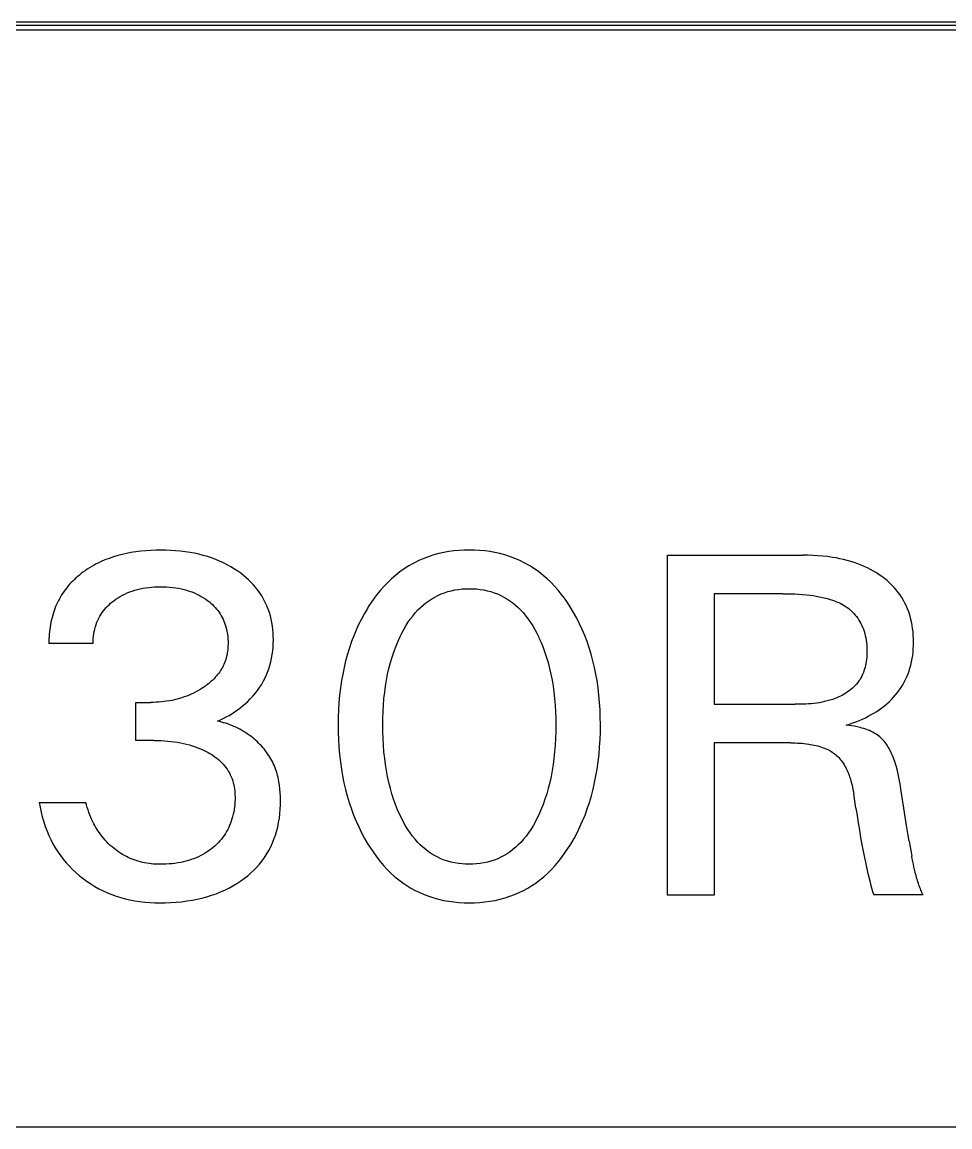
# Model space of a CAD drawing. Extents: x 0 to 420, y 0 to 297.
# Drawn here: x 161.65 to 167.65, y 186.17 to 193.32 of the extents above; entities that cross this region are included whole.
import ezdxf

# ---------------------------------------------------------------- set-up
doc = ezdxf.new("R2010")
doc.units = 0
doc.header["$LTSCALE"] = 23.1
doc.layers.add('10000_FRONT', color=7, linetype='CONTINUOUS')

msp = doc.modelspace()

# ---------------------------------------------------------------- linework, layer by layer
at = {"layer": '10000_FRONT', "color": 7, "linetype": 'CONTINUOUS'}
for p, q in [((143.8476, 193.2727), (176.8476, 193.2727)), ((176.8185, 193.3017), (143.8767, 193.3017)), ((176.7976, 193.3227), (143.8976, 193.3227)), ((162.5138, 189.905), (162.4812, 189.9038)), ((162.5464, 189.9054), (162.5138, 189.905)), ((162.578, 189.905), (162.5464, 189.9054)), ((162.6095, 189.9038), (162.578, 189.905)), ((164.5074, 189.9048), (164.4743, 189.903)), ((164.5406, 189.9054), (164.5074, 189.9048)), ((164.5739, 189.9048), (164.5406, 189.9054)), ((164.6071, 189.9031), (164.5739, 189.9048)), ((162.1833, 189.8417), (162.1584, 189.8308)), ((162.2105, 189.8522), (162.1833, 189.8417)), ((162.2382, 189.8617), (162.2105, 189.8522)), ((162.2662, 189.8701), (162.2382, 189.8617)), ((162.2945, 189.8775), (162.2662, 189.8701)), ((162.323, 189.884), (162.2945, 189.8775)), ((162.3517, 189.8895), (162.323, 189.884)), ((162.3839, 189.8946), (162.3517, 189.8895)), ((162.4163, 189.8986), (162.3839, 189.8946)), ((162.4487, 189.9017), (162.4163, 189.8986)), ((162.4812, 189.9038), (162.4487, 189.9017)), ((162.6409, 189.9018), (162.6095, 189.9038)), ((162.6723, 189.8989), (162.6409, 189.9018)), ((162.7036, 189.895), (162.6723, 189.8989)), ((162.7347, 189.8902), (162.7036, 189.895)), ((162.763, 189.8849), (162.7347, 189.8902)), ((162.791, 189.8787), (162.763, 189.8849)), ((162.8188, 189.8715), (162.791, 189.8787)), ((162.8464, 189.8635), (162.8188, 189.8715)), ((162.8736, 189.8545), (162.8464, 189.8635)), ((162.9005, 189.8444), (162.8736, 189.8545)), ((162.9255, 189.834), (162.9005, 189.8444)), ((162.9502, 189.8227), (162.9255, 189.834)), ((164.2138, 189.8377), (164.1816, 189.8216)), ((164.2467, 189.852), (164.2138, 189.8377)), ((164.2802, 189.8645), (164.2467, 189.852)), ((164.3117, 189.8745), (164.2802, 189.8645)), ((164.3436, 189.883), (164.3117, 189.8745)), ((164.3759, 189.8901), (164.3436, 189.883)), ((164.4085, 189.8957), (164.3759, 189.8901)), ((164.4413, 189.9), (164.4085, 189.8957)), ((164.4743, 189.903), (164.4413, 189.9)), ((164.6402, 189.9001), (164.6071, 189.9031)), ((164.6731, 189.8958), (164.6402, 189.9001)), ((164.7058, 189.8901), (164.6731, 189.8958)), ((164.7381, 189.883), (164.7058, 189.8901)), ((164.7701, 189.8745), (164.7381, 189.883)), ((164.8017, 189.8645), (164.7701, 189.8745)), ((164.8353, 189.852), (164.8017, 189.8645)), ((164.8682, 189.8377), (164.8353, 189.852)), ((164.9003, 189.8217), (164.8682, 189.8377)), ((165.8238, 187.6727), (165.8238, 189.8727)), ((165.8238, 189.8727), (166.7001, 189.8727)), ((166.7318, 189.8723), (166.7001, 189.8727)), ((166.7636, 189.8712), (166.7318, 189.8723)), ((166.7953, 189.8694), (166.7636, 189.8712)), ((166.8269, 189.8667), (166.7953, 189.8694)), ((166.8585, 189.8631), (166.8269, 189.8667)), ((166.89, 189.8586), (166.8585, 189.8631)), ((166.9139, 189.8545), (166.89, 189.8586)), ((166.9377, 189.8498), (166.9139, 189.8545)), ((166.9614, 189.8445), (166.9377, 189.8498)), ((166.9849, 189.8386), (166.9614, 189.8445)), ((167.0082, 189.8319), (166.9849, 189.8386)), ((162.0413, 189.762), (162.0297, 189.7532)), ((162.0551, 189.7719), (162.0413, 189.762)), ((162.0692, 189.7815), (162.0551, 189.7719)), ((162.0835, 189.7906), (162.0692, 189.7815)), ((162.0981, 189.7994), (162.0835, 189.7906)), ((162.1129, 189.8079), (162.0981, 189.7994)), ((162.1278, 189.8159), (162.1129, 189.8079)), ((162.143, 189.8235), (162.1278, 189.8159)), ((162.1584, 189.8308), (162.143, 189.8235)), ((162.9743, 189.8105), (162.9502, 189.8227)), ((162.998, 189.7973), (162.9743, 189.8105)), ((163.0212, 189.7832), (162.998, 189.7973)), ((163.0438, 189.7682), (163.0212, 189.7832)), ((163.0616, 189.7554), (163.0438, 189.7682)), ((164.0907, 189.764), (164.0625, 189.7419)), ((164.12, 189.7848), (164.0907, 189.764)), ((164.1503, 189.804), (164.12, 189.7848)), ((164.1816, 189.8216), (164.1503, 189.804)), ((164.9316, 189.804), (164.9003, 189.8217)), ((164.962, 189.7848), (164.9316, 189.804)), ((164.9913, 189.7641), (164.962, 189.7848)), ((165.0195, 189.7419), (164.9913, 189.7641)), ((167.0313, 189.8246), (167.0082, 189.8319)), ((167.0542, 189.8165), (167.0313, 189.8246)), ((167.0749, 189.8085), (167.0542, 189.8165)), ((167.0954, 189.7998), (167.0749, 189.8085)), ((167.1156, 189.7905), (167.0954, 189.7998)), ((167.1354, 189.7805), (167.1156, 189.7905)), ((167.1549, 189.7698), (167.1354, 189.7805)), ((167.1741, 189.7584), (167.1549, 189.7698)), ((161.9651, 189.6951), (161.9552, 189.6844)), ((161.9752, 189.7054), (161.9651, 189.6951)), ((161.9856, 189.7155), (161.9752, 189.7054)), ((161.9963, 189.7253), (161.9856, 189.7155)), ((162.0072, 189.7349), (161.9963, 189.7253)), ((162.0183, 189.7442), (162.0072, 189.7349)), ((162.0297, 189.7532), (162.0183, 189.7442)), ((163.079, 189.7419), (163.0616, 189.7554)), ((163.0959, 189.7279), (163.079, 189.7419)), ((163.1122, 189.7132), (163.0959, 189.7279)), ((163.128, 189.6979), (163.1122, 189.7132)), ((163.1431, 189.682), (163.128, 189.6979)), ((164.0126, 189.6964), (163.9892, 189.672)), ((164.037, 189.7197), (164.0126, 189.6964)), ((164.0625, 189.7419), (164.037, 189.7197)), ((165.0448, 189.7197), (165.0195, 189.7419)), ((165.0692, 189.6964), (165.0448, 189.7197)), ((165.0924, 189.672), (165.0692, 189.6964)), ((167.1928, 189.7464), (167.1741, 189.7584)), ((167.2101, 189.7343), (167.1928, 189.7464)), ((167.2269, 189.7216), (167.2101, 189.7343)), ((167.2433, 189.7082), (167.2269, 189.7216)), ((167.2591, 189.6942), (167.2433, 189.7082)), ((167.2743, 189.6795), (167.2591, 189.6942)), ((161.9111, 189.6276), (161.9034, 189.6156)), ((161.9191, 189.6393), (161.9111, 189.6276)), ((161.9276, 189.651), (161.9191, 189.6393)), ((161.9365, 189.6624), (161.9276, 189.651)), ((161.9457, 189.6735), (161.9365, 189.6624)), ((161.9552, 189.6844), (161.9457, 189.6735)), ((162.2975, 189.6138), (162.3125, 189.6213)), ((162.3125, 189.6213), (162.3278, 189.6282)), ((162.3278, 189.6282), (162.3441, 189.6348)), ((162.3441, 189.6348), (162.3606, 189.6408)), ((162.3606, 189.6408), (162.3774, 189.6461)), ((162.3774, 189.6461), (162.3943, 189.6508)), ((162.3943, 189.6508), (162.4114, 189.6549)), ((162.4114, 189.6549), (162.4286, 189.6584)), ((162.4286, 189.6584), (162.4476, 189.6616)), ((162.4476, 189.6616), (162.4666, 189.6641)), ((162.4666, 189.6641), (162.4857, 189.666)), ((162.4857, 189.666), (162.5049, 189.6674)), ((162.5049, 189.6674), (162.5241, 189.6681)), ((162.5241, 189.6681), (162.5433, 189.6684)), ((162.5433, 189.6684), (162.5629, 189.6682)), ((162.5629, 189.6682), (162.5825, 189.6674)), ((162.5825, 189.6674), (162.6021, 189.6661)), ((162.6021, 189.6661), (162.6216, 189.6641)), ((162.6216, 189.6641), (162.6411, 189.6616)), ((162.6411, 189.6616), (162.6604, 189.6584)), ((162.6604, 189.6584), (162.6778, 189.6549)), ((162.6778, 189.6549), (162.6951, 189.6508)), ((162.6951, 189.6508), (162.7122, 189.6461)), ((162.7122, 189.6461), (162.7291, 189.6408)), ((162.7291, 189.6408), (162.7458, 189.6348)), ((162.7458, 189.6348), (162.7623, 189.6282)), ((162.7623, 189.6282), (162.7775, 189.6214)), ((162.7775, 189.6214), (162.7925, 189.6139)), ((163.1575, 189.6655), (163.1431, 189.682)), ((163.1711, 189.6483), (163.1575, 189.6655)), ((163.1851, 189.629), (163.1711, 189.6483)), ((163.198, 189.609), (163.1851, 189.629)), ((163.9455, 189.6205), (163.9252, 189.5935)), ((163.9669, 189.6467), (163.9455, 189.6205)), ((163.9892, 189.672), (163.9669, 189.6467)), ((164.3371, 189.6121), (164.3578, 189.6215)), ((164.3578, 189.6215), (164.3796, 189.6298)), ((164.3796, 189.6298), (164.4018, 189.637)), ((164.4018, 189.637), (164.4243, 189.6429)), ((164.4243, 189.6429), (164.4472, 189.6477)), ((164.4472, 189.6477), (164.4704, 189.6514)), ((164.4704, 189.6514), (164.4937, 189.6539)), ((164.4937, 189.6539), (164.5171, 189.6554)), ((164.5171, 189.6554), (164.5406, 189.6559)), ((164.5406, 189.6559), (164.5641, 189.6554)), ((164.5641, 189.6554), (164.5876, 189.6539)), ((164.5876, 189.6539), (164.6109, 189.6514)), ((164.6109, 189.6514), (164.634, 189.6477)), ((164.634, 189.6477), (164.6569, 189.6429)), ((164.6569, 189.6429), (164.6795, 189.637)), ((164.6795, 189.637), (164.7016, 189.6298)), ((164.7016, 189.6298), (164.7234, 189.6215)), ((164.7234, 189.6215), (164.7441, 189.6121)), ((165.1147, 189.6467), (165.0924, 189.672)), ((165.1359, 189.6205), (165.1147, 189.6467)), ((165.1562, 189.5935), (165.1359, 189.6205)), ((166.1247, 189.6232), (166.1247, 188.9075)), ((166.5691, 189.6232), (166.1247, 189.6232)), ((166.5691, 189.6232), (166.5947, 189.623)), ((166.5947, 189.623), (166.6202, 189.6225)), ((166.6202, 189.6225), (166.6458, 189.6216)), ((166.6458, 189.6216), (166.6713, 189.6202)), ((166.6713, 189.6202), (166.6968, 189.6184)), ((166.6968, 189.6184), (166.7223, 189.6161)), ((167.2889, 189.6643), (167.2743, 189.6795)), ((167.3027, 189.6484), (167.2889, 189.6643)), ((167.3158, 189.6319), (167.3027, 189.6484)), ((167.3278, 189.6152), (167.3158, 189.6319)), ((161.8703, 189.5526), (161.8647, 189.5395)), ((161.8762, 189.5656), (161.8703, 189.5526)), ((161.8825, 189.5784), (161.8762, 189.5656)), ((161.8891, 189.591), (161.8825, 189.5784)), ((161.8961, 189.6034), (161.8891, 189.591)), ((161.9034, 189.6156), (161.8961, 189.6034)), ((162.2006, 189.5432), (162.2102, 189.5524)), ((162.2102, 189.5524), (162.2201, 189.5613)), ((162.2201, 189.5613), (162.2303, 189.5698)), ((162.2303, 189.5698), (162.2408, 189.578)), ((162.2408, 189.578), (162.2545, 189.5878)), ((162.2545, 189.5878), (162.2685, 189.5971)), ((162.2685, 189.5971), (162.2828, 189.6057)), ((162.2828, 189.6057), (162.2975, 189.6138)), ((162.7925, 189.6139), (162.8071, 189.6058)), ((162.8071, 189.6058), (162.8214, 189.5971)), ((162.8214, 189.5971), (162.8354, 189.5878)), ((162.8354, 189.5878), (162.8489, 189.578)), ((162.8489, 189.578), (162.8592, 189.5699)), ((162.8592, 189.5699), (162.8692, 189.5614)), ((162.8692, 189.5614), (162.8789, 189.5526)), ((162.8789, 189.5526), (162.8883, 189.5434)), ((163.21, 189.5883), (163.198, 189.609)), ((163.221, 189.5671), (163.21, 189.5883)), ((163.2309, 189.5454), (163.221, 189.5671)), ((163.9058, 189.5658), (163.8873, 189.5374)), ((163.9252, 189.5935), (163.9058, 189.5658)), ((164.2249, 189.5341), (164.242, 189.5494)), ((164.242, 189.5494), (164.2597, 189.5638)), ((164.2597, 189.5638), (164.2781, 189.5774)), ((164.2781, 189.5774), (164.2972, 189.59)), ((164.2972, 189.59), (164.3169, 189.6016)), ((164.3169, 189.6016), (164.3371, 189.6121)), ((164.7441, 189.6121), (164.7644, 189.6016)), ((164.7644, 189.6016), (164.784, 189.59)), ((164.784, 189.59), (164.8031, 189.5774)), ((164.8031, 189.5774), (164.8215, 189.5638)), ((164.8215, 189.5638), (164.8393, 189.5494)), ((164.8393, 189.5494), (164.8563, 189.5341)), ((165.1755, 189.5658), (165.1562, 189.5935)), ((165.1939, 189.5374), (165.1755, 189.5658)), ((166.7223, 189.6161), (166.7432, 189.6138)), ((166.7432, 189.6138), (166.7642, 189.611)), ((166.7642, 189.611), (166.785, 189.6078)), ((166.785, 189.6078), (166.8058, 189.604)), ((166.8058, 189.604), (166.8265, 189.5997)), ((166.8265, 189.5997), (166.847, 189.5948)), ((166.847, 189.5948), (166.8612, 189.591)), ((166.8612, 189.591), (166.8753, 189.5868)), ((166.8753, 189.5868), (166.8892, 189.5822)), ((166.8892, 189.5822), (166.903, 189.5772)), ((166.903, 189.5772), (166.9167, 189.5717)), ((166.9167, 189.5717), (166.9301, 189.5658)), ((166.9301, 189.5658), (166.9433, 189.5593)), ((166.9433, 189.5593), (166.9551, 189.5529)), ((166.9551, 189.5529), (166.9666, 189.546)), ((167.339, 189.598), (167.3278, 189.6152)), ((167.3494, 189.5802), (167.339, 189.598)), ((167.359, 189.5621), (167.3494, 189.5802)), ((167.3679, 189.5435), (167.359, 189.5621)), ((161.8458, 189.4855), (161.8416, 189.4704)), ((161.85, 189.4992), (161.8458, 189.4855)), ((161.8546, 189.5127), (161.85, 189.4992)), ((161.8595, 189.5262), (161.8546, 189.5127)), ((161.8647, 189.5395), (161.8595, 189.5262)), ((162.1435, 189.465), (162.1505, 189.478)), ((162.1505, 189.478), (162.1581, 189.4906)), ((162.1581, 189.4906), (162.1663, 189.5028)), ((162.1663, 189.5028), (162.1742, 189.5134)), ((162.1742, 189.5134), (162.1826, 189.5237)), ((162.1826, 189.5237), (162.1914, 189.5336)), ((162.1914, 189.5336), (162.2006, 189.5432)), ((162.8883, 189.5434), (162.8973, 189.5338)), ((162.8973, 189.5338), (162.9058, 189.524)), ((162.9058, 189.524), (162.914, 189.5137)), ((162.914, 189.5137), (162.9217, 189.5031)), ((162.9217, 189.5031), (162.9288, 189.4923)), ((162.9288, 189.4923), (162.9354, 189.4812)), ((162.9354, 189.4812), (162.9416, 189.4698)), ((163.2398, 189.5232), (163.2309, 189.5454)), ((163.2475, 189.5007), (163.2398, 189.5232)), ((163.2538, 189.4794), (163.2475, 189.5007)), ((163.2591, 189.4579), (163.2538, 189.4794)), ((163.8616, 189.4943), (163.8426, 189.4595)), ((163.8818, 189.5285), (163.8616, 189.4943)), ((163.8873, 189.5374), (163.8818, 189.5285)), ((164.1588, 189.4581), (164.1744, 189.4788)), ((164.1744, 189.4788), (164.1911, 189.4989)), ((164.1911, 189.4989), (164.2087, 189.518)), ((164.2087, 189.518), (164.2249, 189.5341)), ((164.8563, 189.5341), (164.8725, 189.518)), ((164.8725, 189.518), (164.8902, 189.4989)), ((164.8902, 189.4989), (164.9068, 189.4788)), ((164.9068, 189.4788), (164.9225, 189.4581)), ((165.2153, 189.5019), (165.1939, 189.5374)), ((165.2353, 189.4656), (165.2153, 189.5019)), ((166.9666, 189.546), (166.9779, 189.5387)), ((166.9779, 189.5387), (166.9888, 189.5309)), ((166.9888, 189.5309), (166.9994, 189.5226)), ((166.9994, 189.5226), (167.0097, 189.5139)), ((167.0097, 189.5139), (167.0195, 189.5048)), ((167.0195, 189.5048), (167.0288, 189.4952)), ((167.0288, 189.4952), (167.0377, 189.4851)), ((167.0377, 189.4851), (167.046, 189.4748)), ((167.3759, 189.5246), (167.3679, 189.5435)), ((167.3831, 189.5053), (167.3759, 189.5246)), ((167.3896, 189.4858), (167.3831, 189.5053)), ((167.3957, 189.4642), (167.3896, 189.4858)), ((161.8287, 189.409), (161.8265, 189.3935)), ((161.8314, 189.4245), (161.8287, 189.409)), ((161.8344, 189.4398), (161.8314, 189.4245)), ((161.8378, 189.4552), (161.8344, 189.4398)), ((161.8416, 189.4704), (161.8378, 189.4552)), ((162.1174, 189.3949), (162.1216, 189.4103)), ((162.1216, 189.4103), (162.1262, 189.4243)), ((162.1262, 189.4243), (162.1314, 189.4382)), ((162.1314, 189.4382), (162.1372, 189.4518)), ((162.1372, 189.4518), (162.1435, 189.465)), ((162.9416, 189.4698), (162.9473, 189.4582)), ((162.9473, 189.4582), (162.9525, 189.4463)), ((162.9525, 189.4463), (162.9572, 189.4342)), ((162.9572, 189.4342), (162.9615, 189.422)), ((162.9615, 189.422), (162.9653, 189.4096)), ((162.9653, 189.4096), (162.9695, 189.3939)), ((163.2635, 189.4361), (163.2591, 189.4579)), ((163.267, 189.4142), (163.2635, 189.4361)), ((163.2697, 189.3921), (163.267, 189.4142)), ((163.8249, 189.424), (163.8084, 189.3879)), ((163.8426, 189.4595), (163.8249, 189.424)), ((164.117, 189.392), (164.1301, 189.4146)), ((164.1301, 189.4146), (164.144, 189.4366)), ((164.144, 189.4366), (164.1588, 189.4581)), ((164.9225, 189.4581), (164.9372, 189.4366)), ((164.9372, 189.4366), (164.9511, 189.4146)), ((164.9511, 189.4146), (164.9642, 189.392)), ((165.254, 189.4287), (165.2353, 189.4656)), ((165.2714, 189.3911), (165.254, 189.4287)), ((167.046, 189.4748), (167.0538, 189.4641)), ((167.0538, 189.4641), (167.061, 189.4531)), ((167.061, 189.4531), (167.0678, 189.4417)), ((167.0678, 189.4417), (167.0741, 189.43)), ((167.0741, 189.43), (167.0799, 189.4181)), ((167.0799, 189.4181), (167.0852, 189.406)), ((167.0852, 189.406), (167.09, 189.3936)), ((167.4009, 189.4423), (167.3957, 189.4642)), ((167.4051, 189.4203), (167.4009, 189.4423)), ((167.4085, 189.3981), (167.4051, 189.4203)), ((161.8222, 189.3469), (161.8216, 189.3314)), ((161.8233, 189.3624), (161.8222, 189.3469)), ((161.8247, 189.378), (161.8233, 189.3624)), ((161.8265, 189.3935), (161.8247, 189.378)), ((162.1068, 189.3162), (162.1075, 189.3321)), ((162.1075, 189.3321), (162.1089, 189.3479)), ((162.1089, 189.3479), (162.111, 189.3637)), ((162.111, 189.3637), (162.1139, 189.3793)), ((162.1139, 189.3793), (162.1174, 189.3949)), ((162.9695, 189.3939), (162.9729, 189.3781)), ((162.9729, 189.3781), (162.9756, 189.3621)), ((162.9756, 189.3621), (162.9777, 189.346)), ((162.9777, 189.346), (162.979, 189.3298)), ((163.2715, 189.3699), (163.2697, 189.3921)), ((163.2726, 189.3477), (163.2715, 189.3699)), ((163.273, 189.3254), (163.2726, 189.3477)), ((163.7931, 189.3514), (163.779, 189.3143)), ((163.8084, 189.3879), (163.7931, 189.3514)), ((164.0782, 189.3129), (164.0931, 189.3457)), ((164.0931, 189.3457), (164.1047, 189.369)), ((164.1047, 189.369), (164.117, 189.392)), ((164.9642, 189.392), (164.9765, 189.369)), ((164.9765, 189.369), (164.9881, 189.3457)), ((164.9881, 189.3457), (164.9914, 189.3387)), ((164.9914, 189.3387), (165.0054, 189.3072)), ((165.2874, 189.353), (165.2714, 189.3911)), ((165.3022, 189.3143), (165.2874, 189.353)), ((167.09, 189.3936), (167.0944, 189.3812)), ((167.0944, 189.3812), (167.0987, 189.3668)), ((167.0987, 189.3668), (167.1025, 189.3523)), ((167.1025, 189.3523), (167.1056, 189.3377)), ((167.1056, 189.3377), (167.1082, 189.3229)), ((167.4111, 189.3757), (167.4085, 189.3981)), ((167.4129, 189.3533), (167.4111, 189.3757)), ((167.4139, 189.3308), (167.4129, 189.3533)), ((161.8216, 189.3314), (161.8213, 189.3159)), ((161.8213, 189.3159), (161.8214, 189.3004)), ((162.1067, 189.3004), (161.8214, 189.3004)), ((162.1067, 189.3004), (162.1068, 189.3162)), ((162.9781, 189.2635), (162.9768, 189.2523)), ((162.979, 189.2747), (162.9781, 189.2635)), ((162.979, 189.3298), (162.9798, 189.3136)), ((162.9796, 189.286), (162.979, 189.2747)), ((162.9799, 189.2973), (162.9796, 189.286)), ((162.9798, 189.3136), (162.9799, 189.2973)), ((163.2691, 189.2533), (163.2713, 189.2772)), ((163.2713, 189.2772), (163.2726, 189.3013)), ((163.2726, 189.3013), (163.273, 189.3254)), ((163.7649, 189.273), (163.7521, 189.2312)), ((163.779, 189.3143), (163.7649, 189.273)), ((164.0522, 189.246), (164.0646, 189.2796)), ((164.0646, 189.2796), (164.0782, 189.3129)), ((165.0054, 189.3072), (165.0183, 189.2753)), ((165.0183, 189.2753), (165.0301, 189.243)), ((165.3164, 189.273), (165.3022, 189.3143)), ((165.3292, 189.2312), (165.3164, 189.273)), ((167.1082, 189.3229), (167.1103, 189.308)), ((167.1103, 189.308), (167.1118, 189.293)), ((167.1118, 189.293), (167.1128, 189.2779)), ((167.1128, 189.2779), (167.1132, 189.2627)), ((167.1132, 189.2627), (167.1133, 189.2474)), ((167.4112, 189.2449), (167.4128, 189.266)), ((167.4128, 189.266), (167.4138, 189.2871)), ((167.4138, 189.2871), (167.4142, 189.3082)), ((167.4142, 189.3082), (167.4139, 189.3308)), ((162.9649, 189.1973), (162.9613, 189.1866)), ((162.9681, 189.2081), (162.9649, 189.1973)), ((162.9708, 189.219), (162.9681, 189.2081)), ((162.9732, 189.23), (162.9708, 189.219)), ((162.9752, 189.2411), (162.9732, 189.23)), ((162.9768, 189.2523), (162.9752, 189.2411)), ((163.2568, 189.1823), (163.2619, 189.2058)), ((163.2619, 189.2058), (163.266, 189.2294)), ((163.266, 189.2294), (163.2691, 189.2533)), ((163.7406, 189.189), (163.7305, 189.1465)), ((163.7521, 189.2312), (163.7406, 189.189)), ((164.0308, 189.1774), (164.0409, 189.2119)), ((164.0409, 189.2119), (164.0522, 189.246)), ((165.0301, 189.243), (165.0408, 189.2104)), ((165.0408, 189.2104), (165.0505, 189.1774)), ((165.3406, 189.1891), (165.3292, 189.2312)), ((165.3508, 189.1465), (165.3406, 189.1891)), ((167.11, 189.1973), (167.1083, 189.1849)), ((167.1113, 189.2099), (167.11, 189.1973)), ((167.1123, 189.2224), (167.1113, 189.2099)), ((167.1129, 189.2349), (167.1123, 189.2224)), ((167.1133, 189.2474), (167.1129, 189.2349)), ((167.4018, 189.1823), (167.4057, 189.203)), ((167.4057, 189.203), (167.4088, 189.2239)), ((167.4088, 189.2239), (167.4112, 189.2449)), ((162.9259, 189.1179), (162.9195, 189.1089)), ((162.932, 189.1272), (162.9259, 189.1179)), ((162.9378, 189.1366), (162.932, 189.1272)), ((162.9433, 189.1463), (162.9378, 189.1366)), ((162.9484, 189.1561), (162.9433, 189.1463)), ((162.9531, 189.1661), (162.9484, 189.1561)), ((162.9574, 189.1763), (162.9531, 189.1661)), ((162.9613, 189.1866), (162.9574, 189.1763)), ((163.2361, 189.1161), (163.2439, 189.1374)), ((163.2439, 189.1374), (163.2507, 189.1591)), ((163.2507, 189.1591), (163.2568, 189.1823)), ((163.7305, 189.1465), (163.7217, 189.1037)), ((164.0124, 189.1019), (164.021, 189.1398)), ((164.021, 189.1398), (164.0308, 189.1774)), ((165.0505, 189.1774), (165.0603, 189.1398)), ((165.0603, 189.1398), (165.0688, 189.1019)), ((165.3596, 189.1037), (165.3508, 189.1465)), ((167.0939, 189.1243), (167.0897, 189.1126)), ((167.0976, 189.1361), (167.0939, 189.1243)), ((167.1009, 189.1481), (167.0976, 189.1361)), ((167.1037, 189.1602), (167.1009, 189.1481)), ((167.1062, 189.1725), (167.1037, 189.1602)), ((167.1083, 189.1849), (167.1062, 189.1725)), ((167.3788, 189.1043), (167.3855, 189.1227)), ((167.3855, 189.1227), (167.3915, 189.1414)), ((167.3915, 189.1414), (167.397, 189.1618)), ((167.397, 189.1618), (167.4018, 189.1823)), ((162.8624, 189.0484), (162.8529, 189.0406)), ((162.8716, 189.0564), (162.8624, 189.0484)), ((162.8805, 189.0648), (162.8716, 189.0564)), ((162.8892, 189.0734), (162.8805, 189.0648)), ((162.8976, 189.0823), (162.8892, 189.0734)), ((162.9057, 189.0915), (162.8976, 189.0823)), ((162.9127, 189.1001), (162.9057, 189.0915)), ((162.9195, 189.1089), (162.9127, 189.1001)), ((163.1959, 189.0347), (163.2073, 189.0544)), ((163.2073, 189.0544), (163.2178, 189.0745)), ((163.2178, 189.0745), (163.2274, 189.0951)), ((163.2274, 189.0951), (163.2361, 189.1161)), ((163.7141, 189.0607), (163.7072, 189.0136)), ((163.7217, 189.1037), (163.7141, 189.0607)), ((163.9986, 189.0253), (164.005, 189.0637)), ((164.005, 189.0637), (164.0124, 189.1019)), ((165.0688, 189.1019), (165.0763, 189.0637)), ((165.0763, 189.0637), (165.0826, 189.0253)), ((165.3672, 189.0607), (165.3596, 189.1037)), ((165.374, 189.0136), (165.3672, 189.0607)), ((167.0541, 189.0483), (167.0461, 189.0385)), ((167.0616, 189.0586), (167.0541, 189.0483)), ((167.0683, 189.0688), (167.0616, 189.0586)), ((167.0744, 189.0793), (167.0683, 189.0688)), ((167.08, 189.0901), (167.0744, 189.0793)), ((167.0851, 189.1013), (167.08, 189.0901)), ((167.0897, 189.1126), (167.0851, 189.1013)), ((167.3447, 189.0335), (167.3543, 189.0507)), ((167.3543, 189.0507), (167.3632, 189.0682)), ((167.3632, 189.0682), (167.3714, 189.0861)), ((167.3714, 189.0861), (167.3788, 189.1043)), ((162.7568, 188.9803), (162.7422, 188.9734)), ((162.7712, 188.9876), (162.7568, 188.9803)), ((162.7854, 188.9953), (162.7712, 188.9876)), ((162.7993, 189.0034), (162.7854, 188.9953)), ((162.813, 189.012), (162.7993, 189.0034)), ((162.8233, 189.0188), (162.813, 189.012)), ((162.8333, 189.0258), (162.8233, 189.0188)), ((162.8432, 189.033), (162.8333, 189.0258)), ((162.8529, 189.0406), (162.8432, 189.033)), ((163.1401, 188.9599), (163.1554, 188.9779)), ((163.1554, 188.9779), (163.17, 188.9964)), ((163.17, 188.9964), (163.1836, 189.0156)), ((163.1836, 189.0156), (163.1959, 189.0347)), ((163.7072, 189.0136), (163.7018, 188.9664)), ((163.9887, 188.9442), (163.9933, 188.9867)), ((163.9933, 188.9867), (163.9986, 189.0253)), ((165.0826, 189.0253), (165.0879, 188.9867)), ((165.0879, 188.9867), (165.0925, 188.9442)), ((165.3795, 188.9664), (165.374, 189.0136)), ((166.9772, 188.9802), (166.966, 188.9735)), ((166.9882, 188.9874), (166.9772, 188.9802)), ((166.9988, 188.9949), (166.9882, 188.9874)), ((167.0091, 189.0029), (166.9988, 188.9949)), ((167.019, 189.0112), (167.0091, 189.0029)), ((167.0285, 189.0199), (167.019, 189.0112)), ((167.0375, 189.029), (167.0285, 189.0199)), ((167.0461, 189.0385), (167.0375, 189.029)), ((167.2986, 188.9686), (167.3113, 188.9843)), ((167.3113, 188.9843), (167.3234, 189.0006)), ((167.3234, 189.0006), (167.3344, 189.0168)), ((167.3344, 189.0168), (167.3447, 189.0335)), ((162.3827, 188.6737), (162.3827, 188.92)), ((162.3827, 188.92), (162.4809, 188.92)), ((162.4983, 188.9202), (162.4809, 188.92)), ((162.5156, 188.9208), (162.4983, 188.9202)), ((162.5329, 188.9218), (162.5156, 188.9208)), ((162.5502, 188.9232), (162.5329, 188.9218)), ((162.5674, 188.9251), (162.5502, 188.9232)), ((162.5846, 188.9274), (162.5674, 188.9251)), ((162.6017, 188.9302), (162.5846, 188.9274)), ((162.6178, 188.9333), (162.6017, 188.9302)), ((162.6339, 188.9368), (162.6178, 188.9333)), ((162.6499, 188.9408), (162.6339, 188.9368)), ((162.6657, 188.9451), (162.6499, 188.9408)), ((162.6814, 188.9499), (162.6657, 188.9451)), ((162.697, 188.9552), (162.6814, 188.9499)), ((162.7124, 188.9609), (162.697, 188.9552)), ((162.7274, 188.9669), (162.7124, 188.9609)), ((162.7422, 188.9734), (162.7274, 188.9669)), ((163.0719, 188.8951), (163.0899, 188.9102)), ((163.0899, 188.9102), (163.1073, 188.9261)), ((163.1073, 188.9261), (163.124, 188.9427)), ((163.124, 188.9427), (163.1401, 188.9599)), ((163.6976, 188.9191), (163.6947, 188.8716)), ((163.7018, 188.9664), (163.6976, 188.9191)), ((163.9852, 188.9016), (163.9887, 188.9442)), ((165.0925, 188.9442), (165.096, 188.9016)), ((165.3836, 188.9191), (165.3795, 188.9664)), ((165.3865, 188.8716), (165.3836, 188.9191)), ((166.1247, 188.9075), (166.6486, 188.9075)), ((166.666, 188.9076), (166.6486, 188.9075)), ((166.6835, 188.9079), (166.666, 188.9076)), ((166.7009, 188.9084), (166.6835, 188.9079)), ((166.7184, 188.9092), (166.7009, 188.9084)), ((166.7358, 188.9102), (166.7184, 188.9092)), ((166.7532, 188.9116), (166.7358, 188.9102)), ((166.7706, 188.9134), (166.7532, 188.9116)), ((166.7879, 188.9156), (166.7706, 188.9134)), ((166.8052, 188.9182), (166.7879, 188.9156)), ((166.8223, 188.9213), (166.8052, 188.9182)), ((166.8394, 188.925), (166.8223, 188.9213)), ((166.8565, 188.9291), (166.8394, 188.925)), ((166.8733, 188.9339), (166.8565, 188.9291)), ((166.8901, 188.9393), (166.8733, 188.9339)), ((166.9068, 188.9453), (166.8901, 188.9393)), ((166.9189, 188.9502), (166.9068, 188.9453)), ((166.9309, 188.9554), (166.9189, 188.9502)), ((166.9428, 188.9611), (166.9309, 188.9554)), ((166.9545, 188.9671), (166.9428, 188.9611)), ((166.966, 188.9735), (166.9545, 188.9671)), ((167.2259, 188.8981), (167.2415, 188.9111)), ((167.2415, 188.9111), (167.2566, 188.9246)), ((167.2566, 188.9246), (167.2711, 188.9387)), ((167.2711, 188.9387), (167.2852, 188.9534)), ((167.2852, 188.9534), (167.2986, 188.9686)), ((162.9679, 188.8258), (162.9861, 188.836)), ((162.9861, 188.836), (163.0039, 188.8467)), ((163.0039, 188.8467), (163.0215, 188.858)), ((163.0215, 188.858), (163.0386, 188.8698)), ((163.0386, 188.8698), (163.0555, 188.8822)), ((163.0555, 188.8822), (163.0719, 188.8951)), ((163.6947, 188.8716), (163.693, 188.8241)), ((163.9813, 188.8162), (163.9828, 188.8589)), ((163.9828, 188.8589), (163.9852, 188.9016)), ((165.096, 188.9016), (165.0985, 188.8589)), ((165.0985, 188.8589), (165.0999, 188.8162)), ((165.3882, 188.8241), (165.3865, 188.8716)), ((167.1218, 188.8305), (167.1406, 188.8407)), ((167.1406, 188.8407), (167.1585, 188.8511)), ((167.1585, 188.8511), (167.176, 188.862)), ((167.176, 188.862), (167.1932, 188.8736)), ((167.1932, 188.8736), (167.2099, 188.8857)), ((167.2099, 188.8857), (167.2259, 188.8981)), ((162.9113, 188.7984), (162.9304, 188.8069)), ((162.9247, 188.7955), (162.9113, 188.7984)), ((162.9381, 188.7923), (162.9247, 188.7955)), ((162.9304, 188.8069), (162.9493, 188.8161)), ((162.9515, 188.7887), (162.9381, 188.7923)), ((162.9493, 188.8161), (162.9679, 188.8258)), ((162.9648, 188.7846), (162.9515, 188.7887)), ((162.9781, 188.7803), (162.9648, 188.7846)), ((162.9912, 188.7755), (162.9781, 188.7803)), ((163.0043, 188.7704), (162.9912, 188.7755)), ((163.0172, 188.7649), (163.0043, 188.7704)), ((163.0301, 188.759), (163.0172, 188.7649)), ((163.693, 188.8241), (163.6924, 188.7766)), ((163.6924, 188.7766), (163.6929, 188.7282)), ((163.9809, 188.7734), (163.9813, 188.8162)), ((163.9813, 188.7301), (163.9809, 188.7734)), ((165.0999, 188.8162), (165.1004, 188.7734)), ((165.1004, 188.7734), (165.0999, 188.7301)), ((165.3888, 188.7766), (165.3882, 188.8241)), ((165.3883, 188.7283), (165.3888, 188.7766)), ((166.9792, 188.7734), (167.0006, 188.78)), ((166.9971, 188.771), (166.9792, 188.7734)), ((167.015, 188.7683), (166.9971, 188.771)), ((167.0006, 188.78), (167.0218, 188.7872)), ((167.0329, 188.7651), (167.015, 188.7683)), ((167.0218, 188.7872), (167.0429, 188.7949)), ((167.0507, 188.7615), (167.0329, 188.7651)), ((167.0429, 188.7949), (167.0637, 188.8032)), ((167.0684, 188.7573), (167.0507, 188.7615)), ((167.0637, 188.8032), (167.0834, 188.8118)), ((167.0834, 188.8118), (167.1027, 188.8208)), ((167.1027, 188.8208), (167.1218, 188.8305)), ((163.0428, 188.7529), (163.0301, 188.759)), ((163.0553, 188.7463), (163.0428, 188.7529)), ((163.0677, 188.7395), (163.0553, 188.7463)), ((163.08, 188.7323), (163.0677, 188.7395)), ((163.092, 188.7248), (163.08, 188.7323)), ((163.1039, 188.717), (163.092, 188.7248)), ((163.1156, 188.7088), (163.1039, 188.717)), ((163.127, 188.7004), (163.1156, 188.7088)), ((163.1382, 188.6917), (163.127, 188.7004)), ((163.1483, 188.6834), (163.1382, 188.6917)), ((163.6929, 188.7282), (163.6946, 188.6799)), ((163.9827, 188.6867), (163.9813, 188.7301)), ((165.0999, 188.7301), (165.0985, 188.6867)), ((165.3866, 188.6801), (165.3883, 188.7283)), ((167.0807, 188.754), (167.0684, 188.7573)), ((167.093, 188.7504), (167.0807, 188.754)), ((167.1051, 188.7464), (167.093, 188.7504)), ((167.1171, 188.742), (167.1051, 188.7464)), ((167.129, 188.7371), (167.1171, 188.742)), ((167.1406, 188.7319), (167.129, 188.7371)), ((167.1504, 188.727), (167.1406, 188.7319)), ((167.16, 188.7218), (167.1504, 188.727)), ((167.1694, 188.7162), (167.16, 188.7218)), ((167.1786, 188.7102), (167.1694, 188.7162)), ((167.1874, 188.7039), (167.1786, 188.7102)), ((167.1959, 188.697), (167.1874, 188.7039)), ((167.2039, 188.6899), (167.1959, 188.697)), ((167.2116, 188.6824), (167.2039, 188.6899)), ((162.5028, 188.6737), (162.3827, 188.6737)), ((162.5028, 188.6737), (162.5245, 188.6734)), ((162.5245, 188.6734), (162.5462, 188.6728)), ((162.5462, 188.6728), (162.568, 188.6716)), ((162.568, 188.6716), (162.5897, 188.6699)), ((162.5897, 188.6699), (162.6113, 188.6678)), ((162.6113, 188.6678), (162.6329, 188.665)), ((162.6329, 188.665), (162.6525, 188.662)), ((162.6525, 188.662), (162.672, 188.6585)), ((162.672, 188.6585), (162.6914, 188.6544)), ((162.6914, 188.6544), (162.7107, 188.6498)), ((162.7107, 188.6498), (162.7298, 188.6447)), ((162.7298, 188.6447), (162.7488, 188.639)), ((162.7488, 188.639), (162.7663, 188.6332)), ((162.7663, 188.6332), (162.7836, 188.6268)), ((162.7836, 188.6268), (162.8007, 188.6199)), ((162.8007, 188.6199), (162.8175, 188.6124)), ((163.1582, 188.6748), (163.1483, 188.6834)), ((163.1679, 188.6661), (163.1582, 188.6748)), ((163.1774, 188.6571), (163.1679, 188.6661)), ((163.1866, 188.6478), (163.1774, 188.6571)), ((163.1955, 188.6384), (163.1866, 188.6478)), ((163.2042, 188.6287), (163.1955, 188.6384)), ((163.2126, 188.6188), (163.2042, 188.6287)), ((163.2207, 188.6088), (163.2126, 188.6188)), ((163.6946, 188.6799), (163.6974, 188.6316)), ((163.6974, 188.6316), (163.7015, 188.5835)), ((163.9851, 188.6434), (163.9827, 188.6867)), ((163.9886, 188.6002), (163.9851, 188.6434)), ((165.0961, 188.6434), (165.0927, 188.6002)), ((165.0985, 188.6867), (165.0961, 188.6434)), ((165.3797, 188.5839), (165.3838, 188.632)), ((165.3838, 188.632), (165.3866, 188.6801)), ((166.1247, 188.6581), (166.1247, 187.6727)), ((166.6206, 188.6581), (166.1247, 188.6581)), ((166.6206, 188.6581), (166.6351, 188.658)), ((166.6351, 188.658), (166.6496, 188.6577)), ((166.6496, 188.6577), (166.6641, 188.6571)), ((166.6641, 188.6571), (166.6786, 188.6563)), ((166.6786, 188.6563), (166.6931, 188.6552)), ((166.6931, 188.6552), (166.7076, 188.6539)), ((166.7076, 188.6539), (166.7221, 188.6522)), ((166.7221, 188.6522), (166.7365, 188.6503)), ((166.7365, 188.6503), (166.7484, 188.6484)), ((166.7484, 188.6484), (166.7604, 188.6462)), ((166.7604, 188.6462), (166.7723, 188.6438)), ((166.7723, 188.6438), (166.7841, 188.6411)), ((166.7841, 188.6411), (166.7958, 188.638)), ((166.7958, 188.638), (166.8075, 188.6347)), ((166.8075, 188.6347), (166.8191, 188.631)), ((166.8191, 188.631), (166.8305, 188.6269)), ((166.8305, 188.6269), (166.8391, 188.6236)), ((166.8391, 188.6236), (166.8475, 188.62)), ((166.8475, 188.62), (166.8559, 188.6162)), ((167.2189, 188.6745), (167.2116, 188.6824)), ((167.2259, 188.6662), (167.2189, 188.6745)), ((167.2326, 188.6577), (167.2259, 188.6662)), ((167.2389, 188.6489), (167.2326, 188.6577)), ((167.245, 188.6399), (167.2389, 188.6489)), ((167.2507, 188.6307), (167.245, 188.6399)), ((167.2562, 188.6213), (167.2507, 188.6307)), ((167.2635, 188.6079), (167.2562, 188.6213)), ((162.8175, 188.6124), (162.8341, 188.6044)), ((162.8341, 188.6044), (162.8505, 188.5957)), ((162.8505, 188.5957), (162.8623, 188.5889)), ((162.8623, 188.5889), (162.874, 188.5817)), ((162.874, 188.5817), (162.8854, 188.5742)), ((162.8854, 188.5742), (162.8966, 188.5663)), ((162.8966, 188.5663), (162.9075, 188.558)), ((162.9075, 188.558), (162.918, 188.5494)), ((162.918, 188.5494), (162.9282, 188.5403)), ((163.2285, 188.5985), (163.2207, 188.6088)), ((163.2361, 188.588), (163.2285, 188.5985)), ((163.2433, 188.5773), (163.2361, 188.588)), ((163.2502, 188.5664), (163.2433, 188.5773)), ((163.2568, 188.5554), (163.2502, 188.5664)), ((163.263, 188.5442), (163.2568, 188.5554)), ((163.7015, 188.5835), (163.707, 188.5355)), ((163.9932, 188.5571), (163.9886, 188.6002)), ((163.9984, 188.5179), (163.9932, 188.5571)), ((165.0881, 188.5571), (165.0828, 188.5179)), ((165.0927, 188.6002), (165.0881, 188.5571)), ((165.3743, 188.536), (165.3797, 188.5839)), ((166.8559, 188.6162), (166.8641, 188.6122)), ((166.8641, 188.6122), (166.8722, 188.6079)), ((166.8722, 188.6079), (166.8801, 188.6033)), ((166.8801, 188.6033), (166.8879, 188.5985)), ((166.8879, 188.5985), (166.8954, 188.5933)), ((166.8954, 188.5933), (166.9028, 188.5879)), ((166.9028, 188.5879), (166.9101, 188.582)), ((166.9101, 188.582), (166.9171, 188.5758)), ((166.9171, 188.5758), (166.9239, 188.5694)), ((166.9239, 188.5694), (166.9305, 188.5626)), ((166.9305, 188.5626), (166.9368, 188.5557)), ((166.9368, 188.5557), (166.9429, 188.5485)), ((166.9429, 188.5485), (166.9487, 188.5411)), ((167.2702, 188.5942), (167.2635, 188.6079)), ((167.2765, 188.5803), (167.2702, 188.5942)), ((167.2824, 188.5662), (167.2765, 188.5803)), ((167.2878, 188.552), (167.2824, 188.5662)), ((167.2929, 188.5376), (167.2878, 188.552)), ((162.9282, 188.5403), (162.9381, 188.5308)), ((162.9381, 188.5308), (162.9475, 188.5209)), ((162.9475, 188.5209), (162.9567, 188.5102)), ((162.9567, 188.5102), (162.9654, 188.4991)), ((162.9654, 188.4991), (162.9736, 188.4877)), ((162.9736, 188.4877), (162.9812, 188.4758)), ((162.9812, 188.4758), (162.9883, 188.4636)), ((163.2689, 188.5328), (163.263, 188.5442)), ((163.2744, 188.5212), (163.2689, 188.5328)), ((163.2797, 188.5091), (163.2744, 188.5212)), ((163.2846, 188.4968), (163.2797, 188.5091)), ((163.2892, 188.4844), (163.2846, 188.4968)), ((163.2934, 188.4718), (163.2892, 188.4844)), ((163.707, 188.5355), (163.7137, 188.4876)), ((163.7137, 188.4876), (163.7212, 188.4439)), ((164.0046, 188.4789), (163.9984, 188.5179)), ((164.012, 188.4401), (164.0046, 188.4789)), ((165.0766, 188.4789), (165.0693, 188.4401)), ((165.0828, 188.5179), (165.0766, 188.4789)), ((165.36, 188.4446), (165.3675, 188.4883)), ((165.3675, 188.4883), (165.3743, 188.536)), ((166.9487, 188.5411), (166.9543, 188.5335)), ((166.9543, 188.5335), (166.9596, 188.5257)), ((166.9596, 188.5257), (166.9654, 188.5167)), ((166.9654, 188.5167), (166.9708, 188.5074)), ((166.9708, 188.5074), (166.976, 188.498)), ((166.976, 188.498), (166.9808, 188.4885)), ((166.9808, 188.4885), (166.9854, 188.4788)), ((166.9854, 188.4788), (166.9897, 188.469)), ((167.2976, 188.5231), (167.2929, 188.5376)), ((167.3019, 188.5086), (167.2976, 188.5231)), ((167.3077, 188.4875), (167.3019, 188.5086)), ((167.3129, 188.4662), (167.3077, 188.4875)), ((162.9883, 188.4636), (162.9947, 188.4511)), ((162.9947, 188.4511), (163.0005, 188.4383)), ((163.0005, 188.4383), (163.0057, 188.4252)), ((163.0057, 188.4252), (163.0099, 188.4128)), ((163.0099, 188.4128), (163.0135, 188.4002)), ((163.2972, 188.4591), (163.2934, 188.4718)), ((163.3007, 188.4463), (163.2972, 188.4591)), ((163.3039, 188.4334), (163.3007, 188.4463)), ((163.3068, 188.4203), (163.3039, 188.4334)), ((163.3093, 188.4072), (163.3068, 188.4203)), ((163.3131, 188.3834), (163.3093, 188.4072)), ((163.7212, 188.4439), (163.7299, 188.4004)), ((164.0204, 188.4015), (164.012, 188.4401)), ((165.0693, 188.4401), (165.0608, 188.4015)), ((165.3513, 188.4011), (165.36, 188.4446)), ((166.9897, 188.469), (166.9938, 188.459)), ((166.9938, 188.459), (166.9976, 188.449)), ((166.9976, 188.449), (167.0012, 188.4389)), ((167.0012, 188.4389), (167.0056, 188.4253)), ((167.0056, 188.4253), (167.0097, 188.4116)), ((167.0097, 188.4116), (167.0134, 188.3977)), ((167.3176, 188.4449), (167.3129, 188.4662)), ((167.3219, 188.4234), (167.3176, 188.4449)), ((167.3259, 188.4019), (167.3219, 188.4234)), ((163.0135, 188.4002), (163.0166, 188.3874)), ((163.0166, 188.3874), (163.0191, 188.3745)), ((163.0191, 188.3745), (163.0212, 188.3615)), ((163.0212, 188.3615), (163.0228, 188.3484)), ((163.0228, 188.3484), (163.024, 188.3352)), ((163.024, 188.3352), (163.0247, 188.322)), ((163.316, 188.3594), (163.3131, 188.3834)), ((163.318, 188.3353), (163.316, 188.3594)), ((163.3193, 188.3111), (163.318, 188.3353)), ((163.7299, 188.4004), (163.7398, 188.3572)), ((163.7398, 188.3572), (163.7511, 188.3143)), ((164.0301, 188.3632), (164.0204, 188.4015)), ((164.0401, 188.3282), (164.0301, 188.3632)), ((165.0512, 188.3632), (165.0412, 188.3282)), ((165.0608, 188.4015), (165.0512, 188.3632)), ((165.3301, 188.315), (165.3414, 188.3579)), ((165.3414, 188.3579), (165.3513, 188.4011)), ((167.0134, 188.3977), (167.0168, 188.3838)), ((167.0168, 188.3838), (167.0199, 188.3698)), ((167.0199, 188.3698), (167.0227, 188.3558)), ((167.0227, 188.3558), (167.0252, 188.3417)), ((167.0252, 188.3417), (167.0275, 188.3275)), ((167.3296, 188.3803), (167.3259, 188.4019)), ((167.3331, 188.3587), (167.3296, 188.3803)), ((167.3394, 188.3174), (167.3331, 188.3587)), ((161.759, 188.273), (161.7643, 188.2414)), ((161.759, 188.273), (162.06, 188.273)), ((162.0644, 188.2564), (162.06, 188.273)), ((163.0234, 188.2599), (163.0218, 188.2437)), ((163.0245, 188.2761), (163.0234, 188.2599)), ((163.0251, 188.2925), (163.0245, 188.2761)), ((163.0247, 188.322), (163.0251, 188.3088)), ((163.0251, 188.3088), (163.0251, 188.2925)), ((163.3198, 188.287), (163.3193, 188.3111)), ((163.3194, 188.2576), (163.3198, 188.287)), ((163.7511, 188.3143), (163.7637, 188.2719)), ((163.7637, 188.2719), (163.7777, 188.2298)), ((164.0512, 188.2935), (164.0401, 188.3282)), ((164.0634, 188.2592), (164.0512, 188.2935)), ((165.0301, 188.2935), (165.0178, 188.2592)), ((165.0412, 188.3282), (165.0301, 188.2935)), ((165.3036, 188.2305), (165.3175, 188.2726)), ((165.3175, 188.2726), (165.3301, 188.315)), ((167.0415, 188.2355), (167.0275, 188.3275)), ((167.3515, 188.2347), (167.3394, 188.3174)), ((161.7643, 188.2414), (161.7708, 188.21)), ((161.7708, 188.21), (161.7784, 188.1788)), ((162.0692, 188.24), (162.0644, 188.2564)), ((162.0744, 188.2237), (162.0692, 188.24)), ((162.0801, 188.2075), (162.0744, 188.2237)), ((162.0861, 188.1914), (162.0801, 188.2075)), ((162.0927, 188.1755), (162.0861, 188.1914)), ((163.0134, 188.1956), (163.0095, 188.1797)), ((163.0168, 188.2115), (163.0134, 188.1956)), ((163.0196, 188.2275), (163.0168, 188.2115)), ((163.0218, 188.2437), (163.0196, 188.2275)), ((163.312, 188.1705), (163.3156, 188.1994)), ((163.3156, 188.1994), (163.3181, 188.2284)), ((163.3181, 188.2284), (163.3194, 188.2576)), ((163.7777, 188.2298), (163.7921, 188.1906)), ((163.7921, 188.1906), (163.8079, 188.1519)), ((164.0769, 188.2253), (164.0634, 188.2592)), ((164.0916, 188.1919), (164.0769, 188.2253)), ((164.1031, 188.1679), (164.0916, 188.1919)), ((164.9897, 188.1919), (164.9781, 188.1679)), ((165.0044, 188.2253), (164.9897, 188.1919)), ((165.0178, 188.2592), (165.0044, 188.2253)), ((165.2733, 188.1524), (165.2891, 188.1912)), ((165.2891, 188.1912), (165.3036, 188.2305)), ((167.0415, 188.2355), (167.0489, 188.1882)), ((167.0489, 188.1882), (167.0564, 188.1409)), ((167.3601, 188.1785), (167.3515, 188.2347)), ((161.7784, 188.1788), (161.7873, 188.1478)), ((161.7873, 188.1478), (161.7974, 188.1173)), ((161.7974, 188.1173), (161.8088, 188.0871)), ((162.0996, 188.1598), (162.0927, 188.1755)), ((162.1056, 188.1472), (162.0996, 188.1598)), ((162.112, 188.1347), (162.1056, 188.1472)), ((162.1186, 188.1224), (162.112, 188.1347)), ((162.1255, 188.1102), (162.1186, 188.1224)), ((162.9902, 188.1236), (162.9841, 188.1101)), ((162.9958, 188.1374), (162.9902, 188.1236)), ((163.0009, 188.1513), (162.9958, 188.1374)), ((163.0054, 188.1655), (163.0009, 188.1513)), ((163.0095, 188.1797), (163.0054, 188.1655)), ((163.3011, 188.1135), (163.3072, 188.1419)), ((163.3072, 188.1419), (163.312, 188.1705)), ((163.8079, 188.1519), (163.825, 188.1138)), ((164.1154, 188.1442), (164.1031, 188.1679)), ((164.1284, 188.121), (164.1154, 188.1442)), ((164.1423, 188.0983), (164.1284, 188.121)), ((164.9528, 188.121), (164.9389, 188.0983)), ((164.9659, 188.1442), (164.9528, 188.121)), ((164.9781, 188.1679), (164.9659, 188.1442)), ((165.2562, 188.1142), (165.2733, 188.1524)), ((167.0564, 188.1409), (167.0642, 188.0936)), ((167.3691, 188.1224), (167.3601, 188.1785)), ((167.3775, 188.0721), (167.3691, 188.1224)), ((161.8088, 188.0871), (161.8205, 188.0593)), ((161.8205, 188.0593), (161.8333, 188.032)), ((162.1327, 188.0983), (162.1255, 188.1102)), ((162.1403, 188.0865), (162.1327, 188.0983)), ((162.1481, 188.075), (162.1403, 188.0865)), ((162.1563, 188.0637), (162.1481, 188.075)), ((162.1657, 188.0514), (162.1563, 188.0637)), ((162.1755, 188.0395), (162.1657, 188.0514)), ((162.9459, 188.0469), (162.9368, 188.0353)), ((162.9546, 188.0588), (162.9459, 188.0469)), ((162.9627, 188.0711), (162.9546, 188.0588)), ((162.9704, 188.0838), (162.9627, 188.0711)), ((162.9775, 188.0968), (162.9704, 188.0838)), ((162.9841, 188.1101), (162.9775, 188.0968)), ((163.277, 188.0348), (163.286, 188.0599)), ((163.286, 188.0599), (163.2938, 188.0853)), ((163.2938, 188.0853), (163.3011, 188.1135)), ((163.825, 188.1138), (163.8434, 188.0763)), ((163.8434, 188.0763), (163.8631, 188.0394)), ((164.1571, 188.0762), (164.1423, 188.0983)), ((164.1728, 188.0548), (164.1571, 188.0762)), ((164.1895, 188.0341), (164.1728, 188.0548)), ((164.9084, 188.0548), (164.8917, 188.0341)), ((164.9241, 188.0762), (164.9084, 188.0548)), ((164.9389, 188.0983), (164.9241, 188.0762)), ((165.2181, 188.0395), (165.2378, 188.0765)), ((165.2378, 188.0765), (165.2562, 188.1142)), ((167.0642, 188.0936), (167.0723, 188.0464)), ((167.0723, 188.0464), (167.0807, 187.9992)), ((167.3861, 188.0219), (167.3775, 188.0721)), ((161.8333, 188.032), (161.8473, 188.0052)), ((161.8473, 188.0052), (161.8623, 187.9791)), ((161.8623, 187.9791), (161.8784, 187.9536)), ((162.1857, 188.0278), (162.1755, 188.0395)), ((162.1962, 188.0165), (162.1857, 188.0278)), ((162.2071, 188.0055), (162.1962, 188.0165)), ((162.2184, 187.9948), (162.2071, 188.0055)), ((162.2299, 187.9845), (162.2184, 187.9948)), ((162.2406, 187.9755), (162.2299, 187.9845)), ((162.2515, 187.9669), (162.2406, 187.9755)), ((162.8848, 187.9829), (162.872, 187.9726)), ((162.8959, 187.9927), (162.8848, 187.9829)), ((162.9067, 188.0028), (162.8959, 187.9927)), ((162.9171, 188.0132), (162.9067, 188.0028)), ((162.9272, 188.0241), (162.9171, 188.0132)), ((162.9368, 188.0353), (162.9272, 188.0241)), ((163.2436, 187.9623), (163.2559, 187.986)), ((163.2559, 187.986), (163.267, 188.0102)), ((163.267, 188.0102), (163.277, 188.0348)), ((163.8631, 188.0394), (163.8842, 188.0032)), ((163.8842, 188.0032), (163.9026, 187.974)), ((163.9026, 187.974), (163.922, 187.9454)), ((164.2073, 188.0143), (164.1895, 188.0341)), ((164.2236, 187.9978), (164.2073, 188.0143)), ((164.2406, 187.9821), (164.2236, 187.9978)), ((164.2584, 187.9673), (164.2406, 187.9821)), ((164.8406, 187.9821), (164.8229, 187.9673)), ((164.8577, 187.9978), (164.8406, 187.9821)), ((164.8739, 188.0143), (164.8577, 187.9978)), ((164.8917, 188.0341), (164.8739, 188.0143)), ((165.1595, 187.9455), (165.1787, 187.974)), ((165.1787, 187.974), (165.197, 188.0032)), ((165.197, 188.0032), (165.2181, 188.0395)), ((167.0807, 187.9992), (167.0865, 187.9679)), ((167.3861, 188.0219), (167.4033, 187.9253)), ((161.8784, 187.9536), (161.8956, 187.9289)), ((161.8956, 187.9289), (161.9138, 187.905)), ((161.9138, 187.905), (161.9331, 187.8819)), ((162.2627, 187.9585), (162.2515, 187.9669)), ((162.2741, 187.9505), (162.2627, 187.9585)), ((162.2858, 187.9429), (162.2741, 187.9505)), ((162.2977, 187.9356), (162.2858, 187.9429)), ((162.3098, 187.9287), (162.2977, 187.9356)), ((162.3221, 187.9221), (162.3098, 187.9287)), ((162.3345, 187.916), (162.3221, 187.9221)), ((162.3471, 187.9104), (162.3345, 187.916)), ((162.3599, 187.9051), (162.3471, 187.9104)), ((162.3729, 187.9002), (162.3599, 187.9051)), ((162.7406, 187.9023), (162.7242, 187.8971)), ((162.7568, 187.9081), (162.7406, 187.9023)), ((162.7727, 187.9145), (162.7568, 187.9081)), ((162.7884, 187.9214), (162.7727, 187.9145)), ((162.8031, 187.9286), (162.7884, 187.9214)), ((162.8175, 187.9364), (162.8031, 187.9286)), ((162.8317, 187.9447), (162.8175, 187.9364)), ((162.8455, 187.9535), (162.8317, 187.9447)), ((162.8589, 187.9628), (162.8455, 187.9535)), ((162.872, 187.9726), (162.8589, 187.9628)), ((163.2001, 187.8951), (163.2158, 187.9169)), ((163.2158, 187.9169), (163.2303, 187.9393)), ((163.2303, 187.9393), (163.2436, 187.9623)), ((163.922, 187.9454), (163.9423, 187.9176)), ((163.9423, 187.9176), (163.9636, 187.8905)), ((164.2768, 187.9533), (164.2584, 187.9673)), ((164.296, 187.9403), (164.2768, 187.9533)), ((164.3157, 187.9283), (164.296, 187.9403)), ((164.3361, 187.9174), (164.3157, 187.9283)), ((164.357, 187.9078), (164.3361, 187.9174)), ((164.3788, 187.8992), (164.357, 187.9078)), ((164.7243, 187.9078), (164.7025, 187.8992)), ((164.7452, 187.9174), (164.7243, 187.9078)), ((164.7655, 187.9283), (164.7452, 187.9174)), ((164.7853, 187.9403), (164.7655, 187.9283)), ((164.8044, 187.9533), (164.7853, 187.9403)), ((164.8229, 187.9673), (164.8044, 187.9533)), ((165.1179, 187.8905), (165.1392, 187.9176)), ((165.1392, 187.9176), (165.1595, 187.9455)), ((167.0865, 187.9679), (167.0925, 187.9366)), ((167.0925, 187.9366), (167.0987, 187.9054)), ((167.0987, 187.9054), (167.1052, 187.8742)), ((167.4065, 187.9078), (167.4033, 187.9253)), ((167.4098, 187.8904), (167.4065, 187.9078)), ((161.9331, 187.8819), (161.9533, 187.8597)), ((161.9533, 187.8597), (161.9745, 187.8383)), ((161.9745, 187.8383), (161.9966, 187.8178)), ((162.386, 187.8957), (162.3729, 187.9002)), ((162.3992, 187.8916), (162.386, 187.8957)), ((162.4126, 187.888), (162.3992, 187.8916)), ((162.426, 187.8847), (162.4126, 187.888)), ((162.4403, 187.8817), (162.426, 187.8847)), ((162.4546, 187.8792), (162.4403, 187.8817)), ((162.469, 187.8771), (162.4546, 187.8792)), ((162.4835, 187.8754), (162.469, 187.8771)), ((162.498, 187.8741), (162.4835, 187.8754)), ((162.5126, 187.8731), (162.498, 187.8741)), ((162.5272, 187.8725), (162.5126, 187.8731)), ((162.5418, 187.8722), (162.5272, 187.8725)), ((162.5608, 187.8723), (162.5418, 187.8722)), ((162.5798, 187.873), (162.5608, 187.8723)), ((162.5988, 187.8742), (162.5798, 187.873)), ((162.6177, 187.8759), (162.5988, 187.8742)), ((162.6366, 187.8782), (162.6177, 187.8759)), ((162.6554, 187.8811), (162.6366, 187.8782)), ((162.6741, 187.8845), (162.6554, 187.8811)), ((162.6909, 187.8882), (162.6741, 187.8845)), ((162.7076, 187.8924), (162.6909, 187.8882)), ((162.7242, 187.8971), (162.7076, 187.8924)), ((163.1273, 187.8162), (163.1469, 187.8346)), ((163.1469, 187.8346), (163.1656, 187.854)), ((163.1656, 187.854), (163.1833, 187.8741)), ((163.1833, 187.8741), (163.2001, 187.8951)), ((163.9636, 187.8905), (163.986, 187.8643)), ((163.986, 187.8643), (164.0095, 187.839)), ((164.0095, 187.839), (164.034, 187.8149)), ((164.401, 187.8918), (164.3788, 187.8992)), ((164.4237, 187.8857), (164.401, 187.8918)), ((164.4467, 187.8808), (164.4237, 187.8857)), ((164.4699, 187.877), (164.4467, 187.8808)), ((164.4934, 187.8743), (164.4699, 187.877)), ((164.517, 187.8728), (164.4934, 187.8743)), ((164.5406, 187.8722), (164.517, 187.8728)), ((164.5643, 187.8728), (164.5406, 187.8722)), ((164.5878, 187.8743), (164.5643, 187.8728)), ((164.6113, 187.877), (164.5878, 187.8743)), ((164.6346, 187.8808), (164.6113, 187.877)), ((164.6575, 187.8857), (164.6346, 187.8808)), ((164.6802, 187.8918), (164.6575, 187.8857)), ((164.7025, 187.8992), (164.6802, 187.8918)), ((165.0478, 187.8149), (165.0723, 187.839)), ((165.0723, 187.839), (165.0956, 187.8643)), ((165.0956, 187.8643), (165.1179, 187.8905)), ((167.1052, 187.8742), (167.112, 187.8431)), ((167.112, 187.8431), (167.1192, 187.8121)), ((167.4134, 187.873), (167.4098, 187.8904)), ((167.4172, 187.8557), (167.4134, 187.873)), ((167.4211, 187.8384), (167.4172, 187.8557)), ((167.4253, 187.8211), (167.4211, 187.8384)), ((161.9966, 187.8178), (162.0194, 187.7982)), ((162.0194, 187.7982), (162.0432, 187.7794)), ((162.0432, 187.7794), (162.0676, 187.7616)), ((162.0676, 187.7616), (162.0928, 187.7448)), ((163.037, 187.748), (163.0618, 187.7643)), ((163.0618, 187.7643), (163.0859, 187.7818)), ((163.0859, 187.7818), (163.107, 187.7985)), ((163.107, 187.7985), (163.1273, 187.8162)), ((164.034, 187.8149), (164.0597, 187.7919)), ((164.0597, 187.7919), (164.0843, 187.7718)), ((164.0843, 187.7718), (164.1098, 187.7528)), ((164.9721, 187.7528), (164.9976, 187.7718)), ((164.9976, 187.7718), (165.0222, 187.7919)), ((165.0222, 187.7919), (165.0478, 187.8149)), ((167.1192, 187.8121), (167.1248, 187.789)), ((167.1248, 187.789), (167.1307, 187.7659)), ((167.1307, 187.7659), (167.1368, 187.7429)), ((167.4279, 187.8106), (167.4253, 187.8211)), ((167.4307, 187.8), (167.4279, 187.8106)), ((167.4335, 187.7895), (167.4307, 187.8)), ((167.4365, 187.779), (167.4335, 187.7895)), ((167.4396, 187.7685), (167.4365, 187.779)), ((167.4428, 187.7581), (167.4396, 187.7685)), ((162.0928, 187.7448), (162.1186, 187.7291)), ((162.1186, 187.7291), (162.145, 187.7143)), ((162.145, 187.7143), (162.1721, 187.7007)), ((162.1721, 187.7007), (162.1998, 187.6881)), ((162.1998, 187.6881), (162.2281, 187.6767)), ((162.902, 187.6818), (162.9315, 187.6935)), ((162.9315, 187.6935), (162.9587, 187.7055)), ((162.9587, 187.7055), (162.9854, 187.7185)), ((162.9854, 187.7185), (163.0115, 187.7327)), ((163.0115, 187.7327), (163.037, 187.748)), ((164.1098, 187.7528), (164.1362, 187.735)), ((164.1362, 187.735), (164.1633, 187.7184)), ((164.1633, 187.7184), (164.1912, 187.7031)), ((164.1912, 187.7031), (164.2197, 187.689)), ((164.2197, 187.689), (164.2489, 187.6763)), ((164.8331, 187.6763), (164.8622, 187.689)), ((164.8622, 187.689), (164.8907, 187.703)), ((164.8907, 187.703), (164.9186, 187.7184)), ((164.9186, 187.7184), (164.9458, 187.735)), ((164.9458, 187.735), (164.9721, 187.7528)), ((167.1368, 187.7429), (167.1432, 187.7199)), ((167.1432, 187.7199), (167.1499, 187.697)), ((167.1499, 187.697), (167.1569, 187.6742)), ((167.4462, 187.7478), (167.4428, 187.7581)), ((167.4497, 187.7375), (167.4462, 187.7478)), ((167.4526, 187.7294), (167.4497, 187.7375)), ((167.4556, 187.7214), (167.4526, 187.7294)), ((167.4588, 187.7134), (167.4556, 187.7214)), ((167.4621, 187.7054), (167.4588, 187.7134)), ((167.4655, 187.6975), (167.4621, 187.7054)), ((167.469, 187.6897), (167.4655, 187.6975)), ((167.4727, 187.6819), (167.469, 187.6897)), ((162.2281, 187.6767), (162.2569, 187.6663)), ((162.2569, 187.6663), (162.286, 187.6572)), ((162.286, 187.6572), (162.3154, 187.6491)), ((162.3154, 187.6491), (162.3451, 187.6423)), ((162.3451, 187.6423), (162.377, 187.6362)), ((162.377, 187.6362), (162.4091, 187.6314)), ((162.4091, 187.6314), (162.4413, 187.6277)), ((162.4413, 187.6277), (162.4737, 187.6251)), ((162.4737, 187.6251), (162.5061, 187.6234)), ((162.5061, 187.6234), (162.5386, 187.6228)), ((162.5386, 187.6228), (162.5739, 187.623)), ((162.5739, 187.623), (162.6091, 187.6243)), ((162.6091, 187.6243), (162.6443, 187.6267)), ((162.6443, 187.6267), (162.6794, 187.6301)), ((162.6794, 187.6301), (162.7143, 187.6347)), ((162.7143, 187.6347), (162.7491, 187.6404)), ((162.7491, 187.6404), (162.7802, 187.6466)), ((162.7802, 187.6466), (162.8111, 187.6538)), ((162.8111, 187.6538), (162.8418, 187.662)), ((162.8418, 187.662), (162.8721, 187.6714)), ((162.8721, 187.6714), (162.902, 187.6818)), ((164.2489, 187.6763), (164.2785, 187.665)), ((164.2785, 187.665), (164.3101, 187.6547)), ((164.3101, 187.6547), (164.3422, 187.6459)), ((164.3422, 187.6459), (164.3747, 187.6387)), ((164.3747, 187.6387), (164.4075, 187.6328)), ((164.4075, 187.6328), (164.4405, 187.6284)), ((164.4405, 187.6284), (164.4738, 187.6252)), ((164.4738, 187.6252), (164.5072, 187.6234)), ((164.5072, 187.6234), (164.5406, 187.6228)), ((164.5406, 187.6228), (164.5741, 187.6234)), ((164.5741, 187.6234), (164.6076, 187.6252)), ((164.6076, 187.6252), (164.6409, 187.6283)), ((164.6409, 187.6283), (164.6741, 187.6328)), ((164.6741, 187.6328), (164.707, 187.6386)), ((164.707, 187.6386), (164.7395, 187.6459)), ((164.7395, 187.6459), (164.7717, 187.6547)), ((164.7717, 187.6547), (164.8034, 187.665)), ((164.8034, 187.665), (164.8331, 187.6763)), ((166.1247, 187.6727), (165.8238, 187.6727)), ((167.4765, 187.6742), (167.1569, 187.6742)), ((167.4765, 187.6742), (167.4727, 187.6819)), ((137.7976, 186.1727), (207.2976, 186.1727))]:
    msp.add_line(p, q, dxfattribs=at)

doc.saveas('drawing.dxf')
